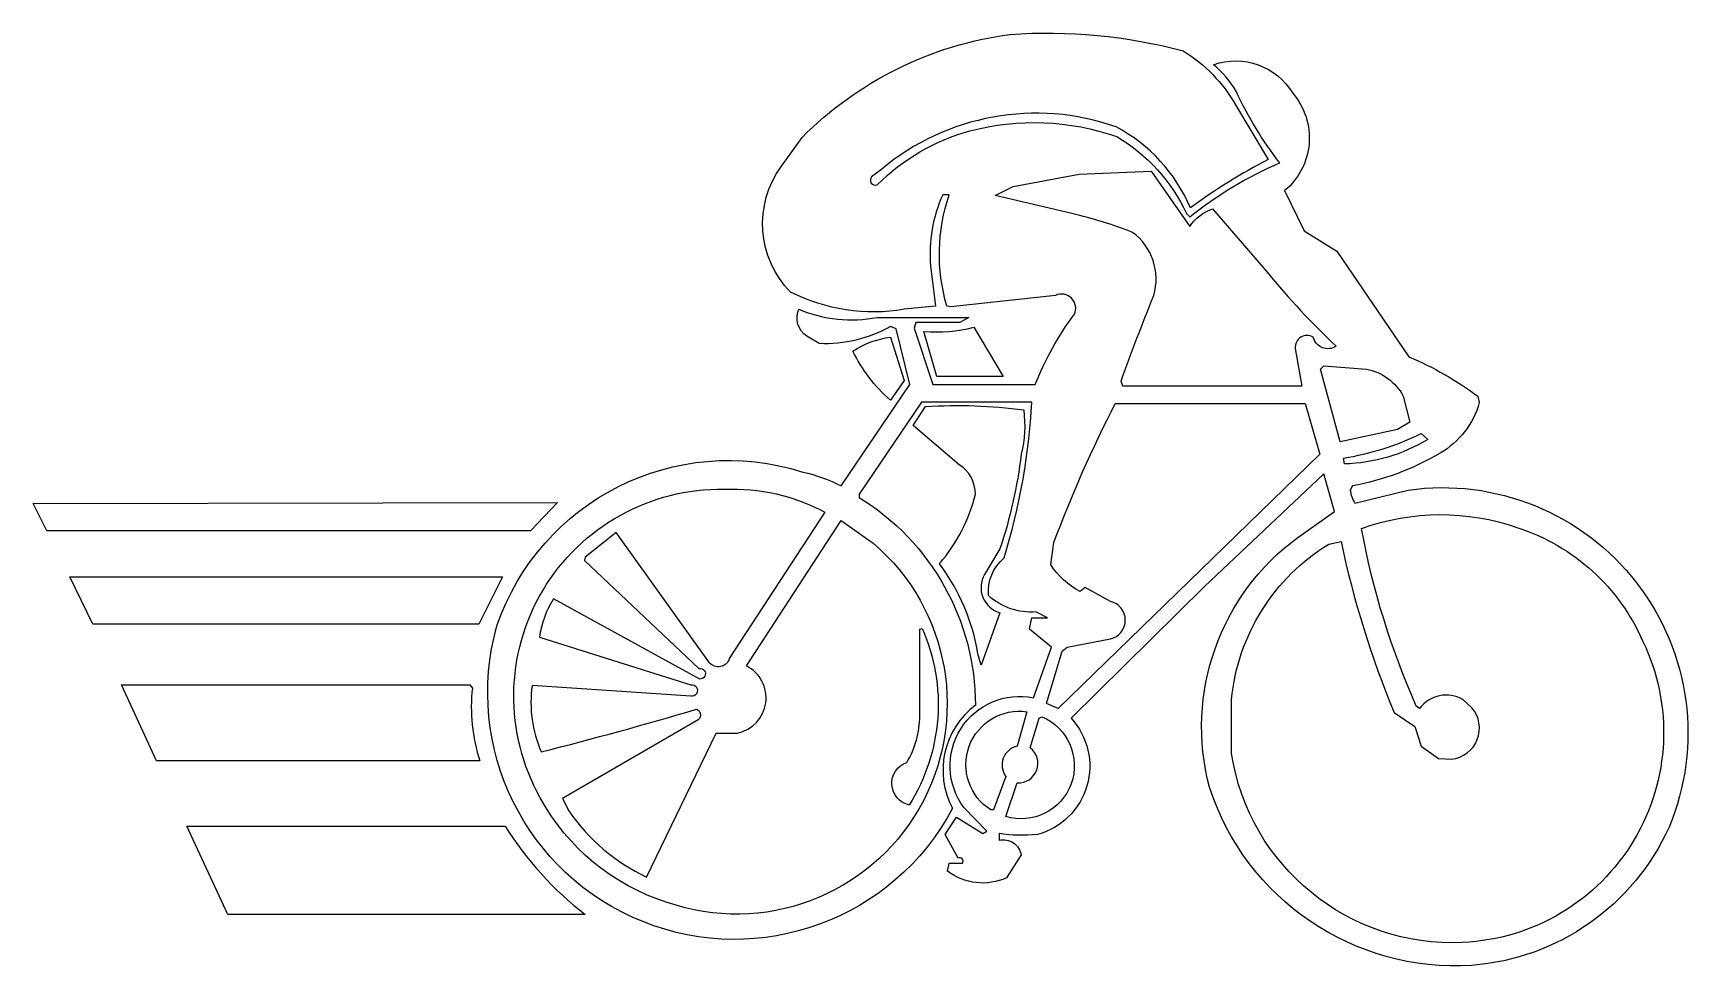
# Model space of a CAD drawing. Extents: x 0.09 to 6.83, y 0.12 to 3.92.
import ezdxf

# ---------------------------------------------------------------- set-up
doc = ezdxf.new("R2010")
doc.units = 0
doc.layers.add('1', color=7, linetype='CONTINUOUS')

msp = doc.modelspace()

# ---------------------------------------------------------------- linework, layer by layer
at = {"layer": '1', "color": 7}
for points in [[(5.125, 3.4083, 0.04271), (4.8083, 3.2117, 0.169549), (4.505, 3.5417, 0.264268), (3.5483, 3.3683), (3.5083, 3.3383, 0.75626), (3.5317, 3.305, -0.130652), (3.9083, 3.525, -0.149779), (4.5083, 3.5017, -0.151311), (4.7917, 3.1883), (4.805, 3.175, -0.066952), (5.1717, 3.395, -0.057237), (4.995, 3.685, 0.085576), (4.9017, 3.795, -0.355792), (5.225, 3.6783, -0.418177), (5.1917, 3.2817), (5.2717, 3.1183), (5.405, 3.035), (5.6983, 2.605, -0.056424), (5.9783, 2.445), (5.985, 2.4183, -0.194881), (5.825, 2.2117, -0.085107), (5.4683, 2.0783), (5.4583, 2.0617, 0.109772), (5.4783, 2.0083), (5.695, 2.0617, -0.581216), (6.7583, 0.6883, -0.273742), (5.955, 0.125, -0.34246), (4.885, 0.8517, -0.308208), (5.245, 1.8683), (5.395, 1.975), (5.3517, 2.1283), (4.865, 1.6683), (4.3217, 1.1317, -0.560835), (4.185, 0.6583, -0.063381), (4.0283, 0.6617), (4.0283, 0.635, -0.427588), (4.1183, 0.575), (4.0583, 0.4817, -0.274628), (3.8183, 0.5083), (3.825, 0.5417), (3.8783, 0.5417, 0.819804), (3.8617, 0.5617), (3.8083, 0.6583), (3.855, 0.7283), (3.9617, 0.6617), (3.9783, 0.6717), (3.885, 0.7683, -0.690401), (4.1683, 1.215), (4.2417, 1.4217), (4.1517, 1.495), (4.1617, 1.5417), (4.225, 1.5417), (4.1783, 1.565, -0.206165), (3.985, 1.6317, -0.24371), (4.0483, 1.785, 0.061206), (4.1617, 2.42), (3.7117, 2.42), (3.4583, 2.045), (3.4583, 2.0317, -0.25946), (3.9317, 1.185, 0.370576), (3.8383, 0.765, -0.897878), (1.9817, 1.5083, -0.407824), (3.2283, 2.135, -0.063251), (3.385, 2.0783), (3.665, 2.4917), (3.6083, 2.7183), (3.585, 2.7283, -0.138852), (3.295, 2.6583), (3.245, 2.6883, -0.361106), (3.2117, 2.7983, 0.145771), (3.5317, 2.765), (3.905, 2.765), (3.8683, 2.745), (3.6883, 2.745), (3.6817, 2.7217), (3.7583, 2.4917), (4.175, 2.4917, -0.065783), (4.335, 2.7783, 0.696539), (4.2583, 2.855), (3.8317, 2.8083), (3.815, 2.8117, -0.15468), (3.825, 3.265), (3.7983, 3.265, 0.124724), (3.7483, 2.975), (3.7683, 2.8117), (3.6417, 2.7983, -0.160868), (3.1783, 2.8683, -0.368476), (3.1417, 3.3817), (3.225, 3.4983, -0.165364), (4.0717, 3.9183, -0.082364), (4.7783, 3.8517, -0.122703), (4.9917, 3.6317), (5.125, 3.4083)], [(4.805, 3.135, -0.167779), (4.8983, 3.2083), (5.1217, 2.9483, 0.032574), (5.4017, 2.6483, -0.534166), (5.3083, 2.685, 0.618034), (5.235, 2.6383), (5.2617, 2.485), (4.5317, 2.485), (4.525, 2.505, -0.009511), (4.6583, 2.855, 0.316218), (4.5717, 3.1117, 0.036974), (4.325, 3.1883), (4.0117, 3.2617), (4.085, 3.2983), (4.355, 3.3483), (4.6483, 3.3617), (4.805, 3.135)], [(3.7217, 2.7083, 0.082763), (3.925, 2.725), (4.045, 2.525), (3.775, 2.525), (3.7217, 2.7083)], [(3.4317, 2.6283, -0.109772), (3.585, 2.685), (3.6417, 2.5083), (3.585, 2.4283, -0.100257), (3.4317, 2.6283)], [(5.7017, 2.3383), (5.6517, 2.3083), (5.4183, 2.2583), (5.3383, 2.555), (5.3517, 2.5683), (5.525, 2.555, -0.21923), (5.675, 2.445), (5.7017, 2.3383)], [(3.6783, 2.325), (3.7283, 2.4017, -0.049945), (4.1283, 2.3883, -0.09231), (4.1183, 2.2083, -0.049256), (4.0317, 1.8217), (3.9683, 1.7183, 0.482823), (4.0317, 1.5617), (3.955, 1.3483), (3.9417, 1.395, 0.119646), (3.785, 1.7617, 0.116413), (3.9317, 2.045, 0.259593), (3.865, 2.165), (3.6783, 2.325)], [(4.5017, 2.415), (5.275, 2.415), (5.335, 2.2083), (4.2683, 1.1717), (4.2217, 1.1917), (4.285, 1.405), (4.305, 1.4217), (4.4817, 1.455, 0.79092), (4.4817, 1.6083), (4.3783, 1.665), (4.3583, 1.6483, -0.130828), (4.2383, 1.7583), (4.2517, 1.8483, -0.029794), (4.5017, 2.415)], [(5.775, 2.2683, -0.131682), (5.435, 2.1683), (5.4317, 2.1917, 0.073635), (5.7483, 2.2917), (5.775, 2.2683)], [(2.4683, 1.8883), (2.3417, 1.7883), (2.3383, 1.775), (2.805, 1.335, -1.126506), (2.8083, 1.2917), (2.2117, 1.6183, 0.100904), (2.155, 1.4617), (2.7717, 1.2683, -1.18393), (2.7717, 1.2217), (2.125, 1.265, 0.134994), (2.1617, 0.995, 0.009793), (2.795, 1.1683, -0.714286), (2.795, 1.1217), (2.2483, 0.805), (2.275, 0.755, 0.1346), (2.5917, 0.485), (2.875, 1.0717), (2.9617, 1.0717, 0.712382), (2.9983, 1.345), (3.385, 1.9383), (3.515, 1.845, -0.830187), (2.675, 0.3817, -0.194012), (2.1583, 0.8083, -0.578915), (2.9083, 2.065, -0.135132), (3.3183, 1.9717), (2.9283, 1.375, -0.605925), (2.8483, 1.3583), (2.4683, 1.8883)], [(5.4217, 1.8517, 0.04665), (5.6383, 1.155), (5.7217, 1.0983), (5.7483, 1.0183), (5.8183, 0.9683), (5.8717, 0.965, 0.600052), (5.955, 1.175), (5.9183, 1.2083, 0.380256), (5.7417, 1.1717), (5.7283, 1.1817, -0.059272), (5.505, 1.905, -0.172749), (6.1417, 1.9083, -0.214002), (6.6517, 1.445, -0.537474), (5.9183, 0.2183, -0.382916), (4.975, 0.9883), (4.975, 1.2083, -0.23459), (5.3717, 1.8417), (5.4217, 1.8517)], [(3.715, 1.4983, -0.248715), (3.6617, 0.7783, -0.756636), (3.6517, 0.9517, 0.136464), (3.705, 1.1417), (3.705, 1.495), (3.715, 1.4983)], [(0.4517, 1.2683), (1.8717, 1.2683), (1.8817, 1.255, 0.10594), (1.9117, 0.9583), (0.595, 0.9583), (0.4517, 1.2683)], [(4.1417, 1.1583), (4.1017, 1.0183, 0.535538), (4.055, 0.895), (4.005, 0.7583), (3.995, 0.7583, -0.811558), (4.1417, 1.1583)], [(4.2017, 1.1383, -0.951249), (4.055, 0.7317), (4.1017, 0.8683, 0.737456), (4.155, 1.0117), (4.1917, 1.1317), (4.2017, 1.1383)], [(0.7183, 0.6917), (2.015, 0.6917, 0.08672), (2.3417, 0.3317), (0.885, 0.3317), (0.7183, 0.6917)]]:
    msp.add_lwpolyline(points, format="xyb", close=True, dxfattribs=at)
for points in [[(2.2283, 2.0117), (2.1183, 1.895), (0.1483, 1.895), (0.0917, 2.0067), (2.2283, 2.0117)], [(1.9083, 1.515), (0.335, 1.515), (0.2417, 1.7083), (2.005, 1.7083), (1.9083, 1.515)]]:
    msp.add_lwpolyline(points, close=True, dxfattribs=at)

doc.saveas('drawing.dxf')
